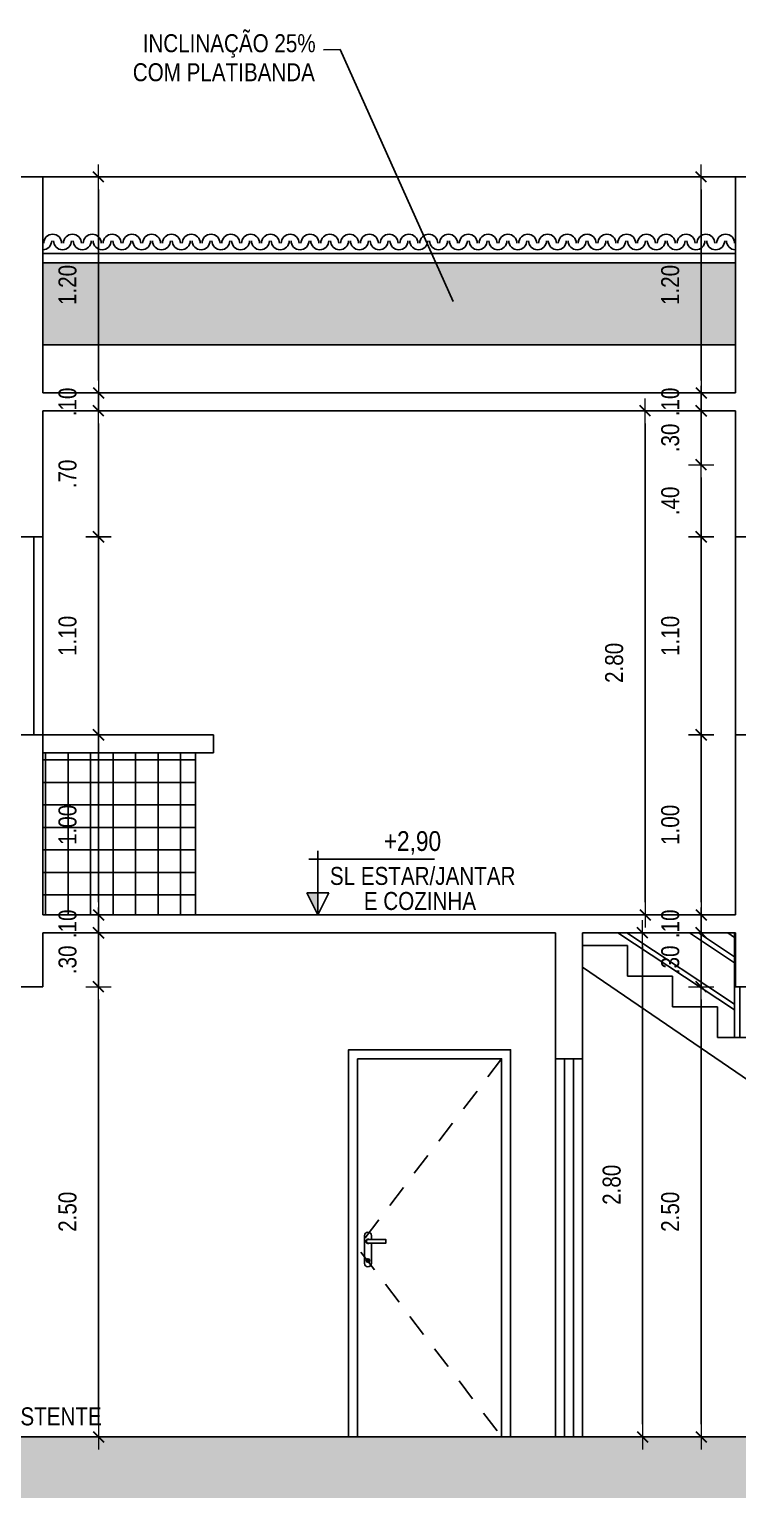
# Model space of a CAD drawing. Extents: x -263 to -176, y -135 to 681.
# Drawn here: x -220.22 to -216.28, y 663.46 to 671.58 of the extents above; entities that cross this region are included whole.
import ezdxf
from ezdxf.enums import TextEntityAlignment as Align

# ---------------------------------------------------------------- set-up
doc = ezdxf.new("R2010")
doc.units = 0
doc.header["$MEASUREMENT"] = 0
doc.header["$PDSIZE"] = -5
doc.linetypes.add('CONTINU', pattern=[0])
doc.linetypes.add('HIDDEN2', pattern=[0.1875, 0.125, -0.0625])
doc.layers.get('0').update_dxf_attribs({"linetype": 'CONTINUOUS'})
doc.layers.get('Defpoints').update_dxf_attribs({"linetype": 'CONTINUOUS'})
for name, color, linetype in [('COTAS', 7, 'CONTINUOUS'), ('E-txt-g', 3, 'CONTINUOUS'), ('ESQUADRIA', 3, 'CONTINUOUS')]:
    doc.layers.add(name, color=color, linetype=linetype)
for name, color, linetype, lineweight in [('E-Cta-W', 7, 'CONTINUOUS', 20), ('E-Pen-C', 4, 'CONTINUOUS', 15), ('E-Pen-G', 3, 'CONTINUOUS', 30), ('E-Txt-W', 7, 'CONTINUOUS', 20)]:
    doc.layers.add(name, color=color, linetype=linetype, lineweight=lineweight)
doc.styles.add('F2', font='swissc.ttf')
doc.styles.add('REG60', font='romans.shx', dxfattribs={"width": 0.8, "height": 0.15})
doc.styles.add('REG80', font='romans.shx', dxfattribs={"width": 0.8, "height": 0.2})
doc.dimstyles.new('DIMENSION-1', dxfattribs={"dimtxt": 0.11, "dimasz": 0.07, "dimexe": 1, "dimexo": 0, "dimgap": 0.12, "dimtad": 1, "dimzin": 7, "dimdsep": 46, "dimtxsty": 'F2', "dimblk1": 'TRACO', "dimblk2": 'TRACO', "dimsah": 1, "dimcen": 1, "dimse1": 1, "dimse2": 1, "dimclrd": 256, "dimclre": 256, "dimclrt": 6, "dimadec": 0, "dimazin": 0, "dimtfac": 1, "dimtix": 1, "dimtmove": 2, "dimatfit": 3, "dimldrblk": 'TRACO', "dimfxl": 1, "dimtolj": 1, "dimtzin": 0, "dimarcsym": 0})
doc.dimstyles.get("Standard").update_dxf_attribs({"dimtxt": 0.18, "dimasz": 0.18, "dimexe": 0.18, "dimexo": 0.0625, "dimgap": 0.09, "dimtad": 0, "dimtih": 1, "dimtoh": 1, "dimdec": 4, "dimzin": 0, "dimdsep": 46, "dimtxsty": 'Standard', "dimcen": 0.09, "dimadec": 0, "dimazin": 0, "dimtfac": 1, "dimtdec": 4, "dimtofl": 0, "dimtmove": 0, "dimatfit": 3, "dimfxl": 1, "dimtolj": 1, "dimtzin": 0, "dimarcsym": 0})

# ---------------------------------------------------------------- blocks, each defined once
blk = doc.blocks.new('TXT-AMB75')
at = {"layer": 'E-txt-g', "style": 'REG80', "width": 0.8, "flags": 8}
blk.add_attdef('TXT', text='', height=0.2, dxfattribs=at).set_placement((0.005, 0.296), align=Align.CENTER)
at = {"layer": 'E-Txt-W', "style": 'REG60', "width": 0.8, "flags": 8}
blk.add_attdef('TXT', text='', height=0.15, dxfattribs=at).set_placement((0.005, 0.027), align=Align.CENTER)
blk = doc.blocks.new('TRACO')
at = {"layer": 'E-Pen-C'}
for p, q in [((-1, 0), (1, 0)), ((0, 1), (0, -1))]:
    blk.add_line(p, q, dxfattribs=at)
at = {"layer": 'E-Pen-G'}
blk.add_line((-0.42, -0.42), (0.42, 0.42), dxfattribs=at)
blk = doc.blocks.new('*D471')
at = {"color": 4, "lineweight": -2}
blk.add_line((-216.4821, 666.728), (-216.4821, 667.588), dxfattribs=at)
at = {"layer": 'Defpoints', "color": 0, "linetype": 'Continuous'}
for p in [(-216.4821, 667.658), (-216.2913, 667.658), (-216.2913, 666.658)]:
    blk.add_point(p, dxfattribs=at)
at = {"color": 4, "linetype": 'Continuous', "lineweight": -2, "xscale": 0.07, "yscale": 0.07, "zscale": 0.07}
for p, rotation in [((-216.4821, 667.658), 90), ((-216.4821, 666.658), 270)]:
    blk.add_blockref('TRACO', p, dxfattribs=dict(at, rotation=rotation))
at = {"color": 4, "linetype": 'Continuous', "insert": (-216.6534, 667.158), "char_height": 0.1, "attachment_point": 5, "rotation": 90, "style": 'F2'}
blk.add_mtext('\\A1;1.00', dxfattribs=at)
blk = doc.blocks.new('*D472')
at = {"color": 4, "lineweight": -2}
blk.add_line((-216.4821, 667.728), (-216.4821, 668.688), dxfattribs=at)
at = {"layer": 'Defpoints', "color": 0, "linetype": 'Continuous'}
for p in [(-216.4821, 668.758), (-216.2913, 668.758), (-216.2913, 667.658)]:
    blk.add_point(p, dxfattribs=at)
at = {"color": 4, "linetype": 'Continuous', "lineweight": -2, "xscale": 0.07, "yscale": 0.07, "zscale": 0.07}
for p, rotation in [((-216.4821, 668.758), 90), ((-216.4821, 667.658), 270)]:
    blk.add_blockref('TRACO', p, dxfattribs=dict(at, rotation=rotation))
at = {"color": 4, "linetype": 'Continuous', "insert": (-216.6534, 668.208), "char_height": 0.1, "attachment_point": 5, "rotation": 90, "style": 'F2'}
blk.add_mtext('\\A1;1.10', dxfattribs=at)
blk = doc.blocks.new('*D473')
at = {"color": 4, "lineweight": -2}
blk.add_line((-216.4821, 668.828), (-216.4821, 669.088), dxfattribs=at)
at = {"layer": 'Defpoints', "color": 0, "linetype": 'Continuous'}
for p in [(-216.4821, 669.158), (-216.2905, 669.158), (-216.2913, 668.758)]:
    blk.add_point(p, dxfattribs=at)
at = {"color": 4, "linetype": 'Continuous', "lineweight": -2, "xscale": 0.07, "yscale": 0.07, "zscale": 0.07}
for p, rotation in [((-216.4821, 669.158), 90), ((-216.4821, 668.758), 270)]:
    blk.add_blockref('TRACO', p, dxfattribs=dict(at, rotation=rotation))
at = {"color": 4, "linetype": 'Continuous', "insert": (-216.6533, 668.958), "char_height": 0.1, "attachment_point": 5, "rotation": 90, "style": 'F2'}
blk.add_mtext('\\A1;.40', dxfattribs=at)
blk = doc.blocks.new('*D474')
at = {"color": 4, "lineweight": -2}
for p, q in [((-216.4821, 669.528), (-216.4821, 669.598)), ((-216.4821, 669.158), (-216.4821, 669.458)), ((-216.4821, 669.088), (-216.4821, 669.018))]:
    blk.add_line(p, q, dxfattribs=at)
at = {"layer": 'Defpoints', "color": 0, "linetype": 'Continuous'}
for p in [(-216.4821, 669.458), (-216.2913, 669.458), (-216.2905, 669.158)]:
    blk.add_point(p, dxfattribs=at)
at = {"color": 4, "linetype": 'Continuous', "lineweight": -2, "xscale": 0.07, "yscale": 0.07, "zscale": 0.07}
for p, rotation in [((-216.4821, 669.458), 270), ((-216.4821, 669.158), 90)]:
    blk.add_blockref('TRACO', p, dxfattribs=dict(at, rotation=rotation))
at = {"color": 4, "linetype": 'Continuous', "insert": (-216.6533, 669.308), "char_height": 0.1, "attachment_point": 5, "rotation": 90, "style": 'F2'}
blk.add_mtext('\\A1;.30', dxfattribs=at)
blk = doc.blocks.new('*D475')
at = {"color": 4, "lineweight": -2}
for p, q in [((-216.4821, 669.628), (-216.4821, 669.698)), ((-216.4821, 669.458), (-216.4821, 669.558)), ((-216.4821, 669.388), (-216.4821, 669.318))]:
    blk.add_line(p, q, dxfattribs=at)
at = {"layer": 'Defpoints', "color": 0, "linetype": 'Continuous'}
for p in [(-216.4821, 669.558), (-216.2913, 669.558), (-216.2913, 669.458)]:
    blk.add_point(p, dxfattribs=at)
at = {"color": 4, "linetype": 'Continuous', "lineweight": -2, "xscale": 0.07, "yscale": 0.07, "zscale": 0.07}
for p, rotation in [((-216.4821, 669.558), 270), ((-216.4821, 669.458), 90)]:
    blk.add_blockref('TRACO', p, dxfattribs=dict(at, rotation=rotation))
at = {"color": 4, "linetype": 'Continuous', "insert": (-216.6534, 669.508), "char_height": 0.1, "attachment_point": 5, "rotation": 90, "style": 'F2'}
blk.add_mtext('\\A1;.10', dxfattribs=at)
blk = doc.blocks.new('*D476')
at = {"color": 4, "lineweight": -2}
blk.add_line((-216.4821, 669.628), (-216.4821, 670.688), dxfattribs=at)
at = {"layer": 'Defpoints', "color": 0, "linetype": 'Continuous'}
for p in [(-216.4821, 670.758), (-216.2913, 670.758), (-216.2913, 669.558)]:
    blk.add_point(p, dxfattribs=at)
at = {"color": 4, "linetype": 'Continuous', "lineweight": -2, "xscale": 0.07, "yscale": 0.07, "zscale": 0.07}
for p, rotation in [((-216.4821, 670.758), 90), ((-216.4821, 669.558), 270)]:
    blk.add_blockref('TRACO', p, dxfattribs=dict(at, rotation=rotation))
at = {"color": 4, "linetype": 'Continuous', "insert": (-216.6535, 670.158), "char_height": 0.1, "attachment_point": 5, "rotation": 90, "style": 'F2'}
blk.add_mtext('\\A1;1.20', dxfattribs=at)
blk = doc.blocks.new('*D477')
at = {"color": 4, "lineweight": -2}
for p, q in [((-216.4821, 666.728), (-216.4821, 666.798)), ((-216.4821, 666.658), (-216.4821, 666.558)), ((-216.4821, 666.488), (-216.4821, 666.418))]:
    blk.add_line(p, q, dxfattribs=at)
at = {"layer": 'Defpoints', "color": 0, "linetype": 'Continuous'}
for p in [(-216.2913, 666.658), (-216.4821, 666.558), (-216.2913, 666.558)]:
    blk.add_point(p, dxfattribs=at)
at = {"color": 4, "linetype": 'Continuous', "lineweight": -2, "xscale": 0.07, "yscale": 0.07, "zscale": 0.07}
for p, rotation in [((-216.4821, 666.658), 270), ((-216.4821, 666.558), 90)]:
    blk.add_blockref('TRACO', p, dxfattribs=dict(at, rotation=rotation))
at = {"color": 4, "linetype": 'Continuous', "insert": (-216.6534, 666.608), "char_height": 0.1, "attachment_point": 5, "rotation": 90, "style": 'F2'}
blk.add_mtext('\\A1;.10', dxfattribs=at)
blk = doc.blocks.new('*D478')
at = {"color": 4, "lineweight": -2}
for p, q in [((-216.4821, 666.628), (-216.4821, 666.698)), ((-216.4821, 666.558), (-216.4821, 666.258)), ((-216.4821, 666.188), (-216.4821, 666.118))]:
    blk.add_line(p, q, dxfattribs=at)
at = {"layer": 'Defpoints', "color": 0, "linetype": 'Continuous'}
for p in [(-216.2913, 666.558), (-216.4821, 666.258), (-216.2913, 666.258)]:
    blk.add_point(p, dxfattribs=at)
at = {"color": 4, "linetype": 'Continuous', "lineweight": -2, "xscale": 0.07, "yscale": 0.07, "zscale": 0.07}
for p, rotation in [((-216.4821, 666.558), 270), ((-216.4821, 666.258), 90)]:
    blk.add_blockref('TRACO', p, dxfattribs=dict(at, rotation=rotation))
at = {"color": 4, "linetype": 'Continuous', "insert": (-216.6533, 666.408), "char_height": 0.1, "attachment_point": 5, "rotation": 90, "style": 'F2'}
blk.add_mtext('\\A1;.30', dxfattribs=at)
blk = doc.blocks.new('*D479')
at = {"color": 4, "lineweight": -2}
blk.add_line((-216.4821, 666.188), (-216.4821, 663.828), dxfattribs=at)
at = {"layer": 'Defpoints', "color": 0, "linetype": 'Continuous'}
for p in [(-216.2913, 666.258), (-216.4821, 663.758), (-216.2913, 663.758)]:
    blk.add_point(p, dxfattribs=at)
at = {"color": 4, "linetype": 'Continuous', "lineweight": -2, "xscale": 0.07, "yscale": 0.07, "zscale": 0.07}
for p, rotation in [((-216.4821, 666.258), 90), ((-216.4821, 663.758), 270)]:
    blk.add_blockref('TRACO', p, dxfattribs=dict(at, rotation=rotation))
at = {"color": 4, "linetype": 'Continuous', "insert": (-216.6535, 665.008), "char_height": 0.1, "attachment_point": 5, "rotation": 90, "style": 'F2'}
blk.add_mtext('\\A1;2.50', dxfattribs=at)
blk = doc.blocks.new('*D480')
at = {"color": 4, "lineweight": -2}
blk.add_line((-216.8074, 663.828), (-216.8074, 666.488), dxfattribs=at)
at = {"layer": 'Defpoints', "color": 0, "linetype": 'Continuous'}
for p in [(-217.1413, 666.558), (-216.8074, 666.558), (-217.1413, 663.758)]:
    blk.add_point(p, dxfattribs=at)
at = {"color": 4, "linetype": 'Continuous', "lineweight": -2, "xscale": 0.07, "yscale": 0.07, "zscale": 0.07}
for p, rotation in [((-216.8074, 666.558), 90), ((-216.8074, 663.758), 270)]:
    blk.add_blockref('TRACO', p, dxfattribs=dict(at, rotation=rotation))
at = {"color": 4, "linetype": 'Continuous', "insert": (-216.9788, 665.158), "char_height": 0.1, "attachment_point": 5, "rotation": 90, "style": 'F2'}
blk.add_mtext('\\A1;2.80', dxfattribs=at)
blk = doc.blocks.new('*D481')
at = {"color": 4, "lineweight": -2}
blk.add_line((-215.8019, 666.728), (-215.8019, 670.688), dxfattribs=at)
at = {"layer": 'Defpoints', "color": 0, "linetype": 'Continuous'}
for p in [(-216.2913, 670.758), (-215.8019, 670.758), (-216.1413, 666.658)]:
    blk.add_point(p, dxfattribs=at)
at = {"color": 4, "linetype": 'Continuous', "lineweight": -2, "xscale": 0.07, "yscale": 0.07, "zscale": 0.07}
for p, rotation in [((-215.8019, 670.758), 90), ((-215.8019, 666.658), 270)]:
    blk.add_blockref('TRACO', p, dxfattribs=dict(at, rotation=rotation))
at = {"color": 4, "linetype": 'Continuous', "insert": (-215.9732, 668.708), "char_height": 0.1, "attachment_point": 5, "rotation": 90, "style": 'F2'}
blk.add_mtext('\\A1;4.10', dxfattribs=at)
blk = doc.blocks.new('*D482')
at = {"color": 4, "lineweight": -2}
blk.add_line((-216.7936, 666.728), (-216.7936, 669.388), dxfattribs=at)
at = {"layer": 'Defpoints', "color": 0, "linetype": 'Continuous'}
for p in [(-216.7936, 669.458), (-216.2913, 669.458), (-216.2913, 666.658)]:
    blk.add_point(p, dxfattribs=at)
at = {"color": 4, "linetype": 'Continuous', "lineweight": -2, "xscale": 0.07, "yscale": 0.07, "zscale": 0.07}
for p, rotation in [((-216.7936, 669.458), 90), ((-216.7936, 666.658), 270)]:
    blk.add_blockref('TRACO', p, dxfattribs=dict(at, rotation=rotation))
at = {"color": 4, "linetype": 'Continuous', "insert": (-216.965, 668.058), "char_height": 0.1, "attachment_point": 5, "rotation": 90, "style": 'F2'}
blk.add_mtext('\\A1;2.80', dxfattribs=at)
blk = doc.blocks.new('*D483')
at = {"color": 4, "lineweight": -2}
blk.add_line((-219.8316, 663.828), (-219.8316, 666.188), dxfattribs=at)
at = {"layer": 'Defpoints', "color": 0, "linetype": 'Continuous'}
for p in [(-220.1413, 666.258), (-219.8316, 666.258), (-220.058, 663.758)]:
    blk.add_point(p, dxfattribs=at)
at = {"color": 4, "linetype": 'Continuous', "lineweight": -2, "xscale": 0.07, "yscale": 0.07, "zscale": 0.07}
for p, rotation in [((-219.8316, 666.258), 90), ((-219.8316, 663.758), 270)]:
    blk.add_blockref('TRACO', p, dxfattribs=dict(at, rotation=rotation))
at = {"color": 4, "linetype": 'Continuous', "insert": (-220.003, 665.008), "char_height": 0.1, "attachment_point": 5, "rotation": 90, "style": 'F2'}
blk.add_mtext('\\A1;2.50', dxfattribs=at)
blk = doc.blocks.new('*D484')
at = {"color": 4, "lineweight": -2}
for p, q in [((-219.8316, 666.628), (-219.8316, 666.698)), ((-219.8316, 666.258), (-219.8316, 666.558)), ((-219.8316, 666.188), (-219.8316, 666.118))]:
    blk.add_line(p, q, dxfattribs=at)
at = {"layer": 'Defpoints', "color": 0, "linetype": 'Continuous'}
for p in [(-220.1413, 666.558), (-219.8316, 666.558), (-220.1413, 666.258)]:
    blk.add_point(p, dxfattribs=at)
at = {"color": 4, "linetype": 'Continuous', "lineweight": -2, "xscale": 0.07, "yscale": 0.07, "zscale": 0.07}
for p, rotation in [((-219.8316, 666.558), 270), ((-219.8316, 666.258), 90)]:
    blk.add_blockref('TRACO', p, dxfattribs=dict(at, rotation=rotation))
at = {"color": 4, "linetype": 'Continuous', "insert": (-220.0028, 666.408), "char_height": 0.1, "attachment_point": 5, "rotation": 90, "style": 'F2'}
blk.add_mtext('\\A1;.30', dxfattribs=at)
blk = doc.blocks.new('*D485')
at = {"color": 4, "lineweight": -2}
for p, q in [((-219.8316, 666.728), (-219.8316, 666.798)), ((-219.8316, 666.558), (-219.8316, 666.658)), ((-219.8316, 666.488), (-219.8316, 666.418))]:
    blk.add_line(p, q, dxfattribs=at)
at = {"layer": 'Defpoints', "color": 0, "linetype": 'Continuous'}
for p in [(-220.0979, 666.658), (-219.8316, 666.658), (-220.1413, 666.558)]:
    blk.add_point(p, dxfattribs=at)
at = {"color": 4, "linetype": 'Continuous', "lineweight": -2, "xscale": 0.07, "yscale": 0.07, "zscale": 0.07}
for p, rotation in [((-219.8316, 666.658), 270), ((-219.8316, 666.558), 90)]:
    blk.add_blockref('TRACO', p, dxfattribs=dict(at, rotation=rotation))
at = {"color": 4, "linetype": 'Continuous', "insert": (-220.0029, 666.608), "char_height": 0.1, "attachment_point": 5, "rotation": 90, "style": 'F2'}
blk.add_mtext('\\A1;.10', dxfattribs=at)
blk = doc.blocks.new('*D486')
at = {"color": 4, "lineweight": -2}
blk.add_line((-219.8316, 666.728), (-219.8316, 667.588), dxfattribs=at)
at = {"layer": 'Defpoints', "color": 0, "linetype": 'Continuous'}
for p in [(-220.1413, 667.658), (-219.8316, 667.658), (-220.0979, 666.658)]:
    blk.add_point(p, dxfattribs=at)
at = {"color": 4, "linetype": 'Continuous', "lineweight": -2, "xscale": 0.07, "yscale": 0.07, "zscale": 0.07}
for p, rotation in [((-219.8316, 667.658), 90), ((-219.8316, 666.658), 270)]:
    blk.add_blockref('TRACO', p, dxfattribs=dict(at, rotation=rotation))
at = {"color": 4, "linetype": 'Continuous', "insert": (-220.0029, 667.158), "char_height": 0.1, "attachment_point": 5, "rotation": 90, "style": 'F2'}
blk.add_mtext('\\A1;1.00', dxfattribs=at)
blk = doc.blocks.new('*D487')
at = {"color": 4, "lineweight": -2}
blk.add_line((-219.8316, 667.728), (-219.8316, 668.688), dxfattribs=at)
at = {"layer": 'Defpoints', "color": 0, "linetype": 'Continuous'}
for p in [(-220.1413, 668.758), (-219.8316, 668.758), (-220.1413, 667.658)]:
    blk.add_point(p, dxfattribs=at)
at = {"color": 4, "linetype": 'Continuous', "lineweight": -2, "xscale": 0.07, "yscale": 0.07, "zscale": 0.07}
for p, rotation in [((-219.8316, 668.758), 90), ((-219.8316, 667.658), 270)]:
    blk.add_blockref('TRACO', p, dxfattribs=dict(at, rotation=rotation))
at = {"color": 4, "linetype": 'Continuous', "insert": (-220.0029, 668.208), "char_height": 0.1, "attachment_point": 5, "rotation": 90, "style": 'F2'}
blk.add_mtext('\\A1;1.10', dxfattribs=at)
blk = doc.blocks.new('*D488')
at = {"color": 4, "lineweight": -2}
blk.add_line((-219.8316, 668.828), (-219.8316, 669.388), dxfattribs=at)
at = {"layer": 'Defpoints', "color": 0, "linetype": 'Continuous'}
for p in [(-220.1413, 669.458), (-219.8316, 669.458), (-220.1413, 668.758)]:
    blk.add_point(p, dxfattribs=at)
at = {"color": 4, "linetype": 'Continuous', "lineweight": -2, "xscale": 0.07, "yscale": 0.07, "zscale": 0.07}
for p, rotation in [((-219.8316, 669.458), 90), ((-219.8316, 668.758), 270)]:
    blk.add_blockref('TRACO', p, dxfattribs=dict(at, rotation=rotation))
at = {"color": 4, "linetype": 'Continuous', "insert": (-220.0028, 669.108), "char_height": 0.1, "attachment_point": 5, "rotation": 90, "style": 'F2'}
blk.add_mtext('\\A1;.70', dxfattribs=at)
blk = doc.blocks.new('*D489')
at = {"color": 4, "lineweight": -2}
for p, q in [((-219.8316, 669.628), (-219.8316, 669.698)), ((-219.8316, 669.458), (-219.8316, 669.558)), ((-219.8316, 669.388), (-219.8316, 669.318))]:
    blk.add_line(p, q, dxfattribs=at)
at = {"layer": 'Defpoints', "color": 0, "linetype": 'Continuous'}
for p in [(-220.1413, 669.558), (-219.8316, 669.558), (-220.1413, 669.458)]:
    blk.add_point(p, dxfattribs=at)
at = {"color": 4, "linetype": 'Continuous', "lineweight": -2, "xscale": 0.07, "yscale": 0.07, "zscale": 0.07}
for p, rotation in [((-219.8316, 669.558), 270), ((-219.8316, 669.458), 90)]:
    blk.add_blockref('TRACO', p, dxfattribs=dict(at, rotation=rotation))
at = {"color": 4, "linetype": 'Continuous', "insert": (-220.0029, 669.508), "char_height": 0.1, "attachment_point": 5, "rotation": 90, "style": 'F2'}
blk.add_mtext('\\A1;.10', dxfattribs=at)
blk = doc.blocks.new('*D490')
at = {"color": 4, "lineweight": -2}
blk.add_line((-219.8316, 669.628), (-219.8316, 670.688), dxfattribs=at)
at = {"layer": 'Defpoints', "color": 0, "linetype": 'Continuous'}
for p in [(-220.1413, 670.758), (-219.8316, 670.758), (-220.1413, 669.558)]:
    blk.add_point(p, dxfattribs=at)
at = {"color": 4, "linetype": 'Continuous', "lineweight": -2, "xscale": 0.07, "yscale": 0.07, "zscale": 0.07}
for p, rotation in [((-219.8316, 670.758), 90), ((-219.8316, 669.558), 270)]:
    blk.add_blockref('TRACO', p, dxfattribs=dict(at, rotation=rotation))
at = {"color": 4, "linetype": 'Continuous', "insert": (-220.003, 670.158), "char_height": 0.1, "attachment_point": 5, "rotation": 90, "style": 'F2'}
blk.add_mtext('\\A1;1.20', dxfattribs=at)

msp = doc.modelspace()

# ---------------------------------------------------------------- hatches: boundary and pattern name
at = {"linetype": 'Continuous'}
h = msp.add_hatch(dxfattribs=at)
h.set_pattern_fill('TROOF1', color=8, scale=0.15, angle=180, style=0, pattern_type=2)
h.set_pattern_definition([(180, (0, 44.11875), (-0.15, -0.15), [0.048, -0.102]), (305.2176, (-0.144, 44.103746), (-1.05000017453, 1.49999987498), [0.03121305, -3.0900849]), (340.71, (-0.126, 44.078246), (-2.550000777635, 0.8999979741), [0.0317844, -3.1466586]), (19.29, (-0.096, 44.067746), (2.550000777635, 0.8999979741), [0.0317844, -3.1466586]), (54.7824, (-0.066, 44.078246), (1.05000017453, 1.49999987498), [0.03121305, -3.0900849]), (90, (-0.048, 44.10375), (-0.15, 0.15), [0.015, -0.135]), (270, (-0.144, 44.11875), (0.15, -0.15), [0.015, -0.135]), (180, (-7e-19, 44.11275), (-0.15, -0.15), [0.042, -0.108]), (306.3844, (-0.15, 44.100746), (-1.650001937525, 2.24999858293), [0.0354012, -3.50472585]), (342.3499, (-0.129, 44.072246), (2.850000422915, -0.899998778574), [0.0346302, -3.42838875]), (17.6501, (-0.096, 44.061746), (-2.850000422915, -0.899998778574), [0.0346302, -3.42838875]), (53.6156, (-0.063, 44.072246), (1.650001937525, 2.24999858293), [0.0354012, -3.50472585]), (90, (-0.042, 44.10075), (-0.15, 0.15), [0.012, -0.138]), (270, (-0.15, 44.11275), (0.15, -0.15), [0.012, -0.138]), (180, (-0.144, 44.11275), (-0.15, -0.15), [0.006, -0.144]), (267.3974, (-0.042, 44.100746), (0.1500021288, 3.14999989794), [0.13213635, -3.17127105]), (272.6026, (-0.15, 44.100746), (0.1500021288, -3.14999989794), [0.13213635, -3.17127105]), (180, (-0.144, 44.11875), (-0.15, -0.15), [0.006, -0.144])])
h.paths.add_polyline_path([(-220.1413, 670.2814), (-220.1413, 669.8249), (-216.2913, 669.8249), (-216.2913, 670.2814)])
h.paths.add_polyline_path([(-224.2413, 670.2814), (-224.2413, 669.8249), (-221.2413, 669.8249), (-221.2413, 670.2814)])
h = msp.add_hatch()
h.set_pattern_fill('ANSI37,_O', color=8, angle=45)
h.set_pattern_definition([(90, (0, 1.01835), (-0.125, 3e-17), []), (180, (0, 1.01835), (-3e-17, -0.125), [])])
h.paths.add_polyline_path([(-219.2913, 667.558), (-220.1413, 667.558), (-220.1413, 666.658), (-219.2913, 666.658)])
at = {"layer": 'COTAS', "linetype": 'CONTINU'}
h = msp.add_hatch(dxfattribs=at)
h.set_pattern_fill('ANSI38', color=8, scale=0.25, style=0)
h.set_pattern_definition([(45, (0, 1.01835), (-0.0220970869, 0.0220970869), []), (135, (0, 1.01835), (-0.0662912607, 0.0220970869), [0.078125, -0.046875])])
h.paths.add_polyline_path([(-232.2016, 662.9125), (-234.6901, 662.3221), (-238.5782, 662.3532), (-241.6576, 661.7628), (-243.555, 660.9549), (-246.513, 660.4211), (-246.513, 659.7098), (-243.3532, 660.28), (-241.4523, 661.0894), (-238.5145, 661.6526), (-234.6109, 661.6214), (-231.9914, 662.4474), (-227.7606, 663.358), (-210.5827, 663.358), (-210.5827, 663.558), (-211.1413, 663.558), (-211.6413, 663.708), (-213.1413, 663.708), (-213.1413, 663.758), (-228.8413, 663.758), (-228.8413, 663.658), (-230.4966, 663.5845)])

# ---------------------------------------------------------------- linework, layer by layer
at = {"color": 5, "linetype": 'Continuous'}
for p, q in [((-220.2913, 670.758), (-220.1413, 670.758)), ((-220.1413, 670.758), (-220.1413, 669.558)), ((-216.2913, 670.758), (-216.2913, 669.558)), ((-216.0913, 670.758), (-216.2913, 670.758)), ((-216.2913, 669.558), (-220.1413, 669.558)), ((-216.2913, 669.458), (-220.1413, 669.458)), ((-220.1413, 669.458), (-220.1413, 668.758)), ((-216.2913, 669.458), (-216.2913, 668.758)), ((-220.1413, 668.758), (-220.2913, 668.758)), ((-216.1413, 668.758), (-216.2913, 668.758)), ((-220.1413, 667.658), (-220.2913, 667.658)), ((-220.1413, 667.658), (-220.1413, 666.658)), ((-216.1413, 667.658), (-216.2913, 667.658)), ((-216.2913, 667.658), (-216.2913, 666.658)), ((-216.2913, 666.658), (-220.1413, 666.658)), ((-220.1413, 666.558), (-220.1413, 666.258)), ((-217.2913, 666.558), (-220.1413, 666.558)), ((-217.2913, 666.558), (-217.2913, 665.858)), ((-217.1413, 666.558), (-217.1413, 665.858)), ((-216.2913, 666.558), (-217.1413, 666.558)), ((-216.2913, 666.558), (-216.2913, 666.258)), ((-220.2913, 666.258), (-220.1413, 666.258)), ((-216.2913, 666.258), (-216.1413, 666.258)), ((-217.1413, 665.858), (-217.2913, 665.858))]:
    msp.add_line(p, q, dxfattribs=at)
at = {"color": 8, "linetype": 'Continuous'}
for p, q in [((-216.2913, 670.758), (-220.1413, 670.758)), ((-220.1413, 668.758), (-220.1413, 667.658)), ((-216.2913, 668.758), (-216.2913, 667.658)), ((-217.2913, 665.858), (-217.2913, 663.758)), ((-217.1413, 665.858), (-217.1413, 663.758))]:
    msp.add_line(p, q, dxfattribs=at)
at = {"color": 2, "linetype": 'Continuous'}
for p, q in [((-216.2913, 670.3324), (-220.1413, 670.3324)), ((-216.2913, 670.2814), (-220.1413, 670.2814)), ((-216.8913, 666.4874), (-217.1413, 666.4874)), ((-216.8913, 666.4874), (-216.8913, 666.3169)), ((-217.1413, 666.3664), (-214.1413, 664.3193)), ((-216.6413, 666.3169), (-216.8913, 666.3169)), ((-216.6413, 666.3169), (-216.6413, 666.1463)), ((-216.3913, 666.1463), (-216.6413, 666.1463)), ((-216.3913, 666.1463), (-216.3913, 665.9757)), ((-216.1413, 665.9757), (-216.3913, 665.9757))]:
    msp.add_line(p, q, dxfattribs=at)
at = {"color": 7, "linetype": 'Continuous'}
for p, q in [((-216.2913, 669.8249), (-220.1413, 669.8249)), ((-220.1913, 668.758), (-220.1913, 667.658)), ((-217.2413, 665.858), (-217.2413, 663.758)), ((-217.1913, 665.858), (-217.1913, 663.758)), ((-218.3536, 664.8764), (-218.3536, 664.7201)), ((-218.3136, 664.8764), (-218.3136, 664.8539)), ((-218.3136, 664.8339), (-218.3136, 664.7201)), ((-218.3436, 664.7372), (-218.3236, 664.7372)), ((-218.3336, 664.7272), (-218.3336, 664.7472))]:
    msp.add_line(p, q, dxfattribs=at)
at = {"color": 6, "linetype": 'Continuous'}
for p, q in [((-219.1913, 667.658), (-220.1413, 667.658)), ((-219.1913, 667.658), (-219.1913, 667.558)), ((-219.1913, 667.558), (-220.1413, 667.558)), ((-219.2913, 667.558), (-219.2913, 666.658)), ((-216.9441, 666.558), (-216.2963, 666.1294)), ((-216.8941, 666.558), (-216.2963, 666.1625)), ((-216.5468, 666.558), (-216.2963, 666.3922)), ((-216.4968, 666.558), (-216.2963, 666.4253)), ((-216.3341, 666.558), (-216.2963, 666.533))]:
    msp.add_line(p, q, dxfattribs=at)
for p, q in [((-218.6129, 667.0131), (-218.6129, 666.658)), ((-218.6624, 666.967), (-217.9633, 666.967)), ((-218.6739, 666.78), (-218.6129, 666.658)), ((-218.6739, 666.78), (-218.5519, 666.78)), ((-218.6129, 666.658), (-218.5519, 666.78))]:
    msp.add_line(p, q)
at = {"color": 1, "linetype": 'Continuous'}
msp.add_line((-213.1413, 663.758), (-228.8413, 663.758), dxfattribs=at)
at = {"color": 6, "linetype": 'Continuous'}
msp.add_lwpolyline([(-216.2663, 666.258), (-216.2663, 665.9757), (-216.2963, 665.9757), (-216.2963, 666.558)], dxfattribs=at)
at = {"color": 8, "linetype": 'Continuous'}
msp.add_lwpolyline([(-218.4413, 663.758), (-218.4413, 665.908), (-217.5413, 665.908), (-217.5413, 663.758)], dxfattribs=at)
at = {"color": 7, "linetype": 'Continuous'}
msp.add_lwpolyline([(-218.3913, 665.858), (-217.5913, 665.858), (-217.5913, 663.758), (-218.3913, 663.758)], close=True, dxfattribs=at)
at = {"color": 8, "linetype": 'HIDDEN2', "flags": 128}
msp.add_lwpolyline([(-217.5913, 665.858), (-218.3913, 664.808), (-217.5913, 663.758)], dxfattribs=at)
at = {"color": 7, "linetype": 'Continuous'}
msp.add_lwpolyline([(-218.3336, 664.8539), (-218.2336, 664.8539), (-218.2336, 664.8339), (-218.3336, 664.8339, -1)], format="xyb", close=True, dxfattribs=at)
msp.add_circle((-218.3336, 664.7372), 0.01, dxfattribs=at)
for centre, radius, start, end in [((-218.3336, 664.8741), 0.0201, 6.42318, 173.57682), ((-218.3336, 664.8439), 0.012, 56.44269, 303.55731), ((-218.3336, 664.7223), 0.0201, 186.42318, 353.57682)]:
    msp.add_arc(centre, radius, start, end, dxfattribs=at)
msp.add_solid([(-218.6739, 666.78), (-218.6129, 666.78), (-218.6129, 666.658)])
at = {"layer": 'ESQUADRIA', "color": 7}
for centre, start, end in [((-220.1413, 670.4039), 270, 0), ((-220.0859, 670.3896), 0, 180), ((-220.0313, 670.4039), 180, 0), ((-219.9759, 670.3896), 0, 180), ((-219.9213, 670.4039), 180, 0), ((-219.8659, 670.3896), 0, 180), ((-219.8113, 670.4039), 180, 0), ((-219.7559, 670.3896), 0, 180), ((-219.7013, 670.4039), 180, 0), ((-219.6459, 670.3896), 0, 180), ((-219.5913, 670.4039), 180, 0), ((-219.5359, 670.3896), 0, 180), ((-219.4813, 670.4039), 180, 0), ((-219.4259, 670.3896), 0, 180), ((-219.3713, 670.4039), 180, 0), ((-219.3159, 670.3896), 0, 180), ((-219.2613, 670.4039), 180, 0), ((-219.2059, 670.3896), 0, 180), ((-219.1513, 670.4039), 180, 0), ((-219.0959, 670.3896), 0, 180), ((-219.0413, 670.4039), 180, 0), ((-218.9859, 670.3896), 0, 180), ((-218.9313, 670.4039), 180, 0), ((-218.8759, 670.3896), 0, 180), ((-218.8213, 670.4039), 180, 0), ((-218.7659, 670.3896), 0, 180), ((-218.7113, 670.4039), 180, 0), ((-218.6559, 670.3896), 0, 180), ((-218.6013, 670.4039), 180, 0), ((-218.5459, 670.3896), 0, 180), ((-218.4913, 670.4039), 180, 0), ((-218.4913, 670.4039), 270, 0), ((-218.4359, 670.3896), 0, 180), ((-218.4359, 670.3896), 0, 180), ((-218.3813, 670.4039), 180, 0), ((-218.3259, 670.3896), 0, 180), ((-218.2713, 670.4039), 180, 0), ((-218.2159, 670.3896), 0, 180), ((-218.1613, 670.4039), 180, 0), ((-218.1059, 670.3896), 0, 180), ((-218.0513, 670.4039), 180, 0), ((-217.9959, 670.3896), 0, 180), ((-217.9413, 670.4039), 180, 0), ((-217.8859, 670.3896), 0, 180), ((-217.8313, 670.4039), 180, 0), ((-217.7759, 670.3896), 0, 180), ((-217.7213, 670.4039), 180, 0), ((-217.6659, 670.3896), 0, 180), ((-217.6113, 670.4039), 180, 0), ((-217.5559, 670.3896), 0, 180), ((-217.5013, 670.4039), 180, 0), ((-217.4459, 670.3896), 0, 180), ((-217.3913, 670.4039), 180, 0), ((-217.3913, 670.4039), 180, 0), ((-217.3359, 670.3896), 0, 180), ((-217.3359, 670.3896), 0, 180), ((-217.2813, 670.4039), 180, 0), ((-217.2259, 670.3896), 0, 180), ((-217.1713, 670.4039), 180, 0), ((-217.1713, 670.4039), 180, 0), ((-217.1159, 670.3896), 59.47604, 180), ((-217.1159, 670.3896), 0, 180), ((-217.0613, 670.4039), 180, 234.25276), ((-217.0613, 670.4039), 180, 0), ((-217.0059, 670.3896), 0, 180), ((-216.9513, 670.4039), 180, 0), ((-216.8959, 670.3896), 0, 180), ((-216.8413, 670.4039), 180, 0), ((-216.7859, 670.3896), 0, 180), ((-216.7313, 670.4039), 180, 0), ((-216.6759, 670.3896), 0, 180), ((-216.6213, 670.4039), 180, 0), ((-216.5659, 670.3896), 0, 180), ((-216.5113, 670.4039), 180, 0), ((-216.4559, 670.3896), 0, 180), ((-216.4013, 670.4039), 180, 0), ((-216.4013, 670.4039), 180, 0), ((-216.3459, 670.3896), 0, 180), ((-216.3459, 670.3896), 0, 180), ((-216.2913, 670.4039), 180, 270)]:
    msp.add_arc(centre, 0.05, start, end, dxfattribs=at)

# ---------------------------------------------------------------- block references
ref = msp.add_blockref('TXT-AMB75', (-218.0891, 666.7968), dxfattribs=dict(xscale=0.7290000000000001, yscale=0.7290000000000001, zscale=0.7290000000000001))
ref.add_attrib('TXT', '+2,90', dxfattribs={"layer": 'E-txt-g', "color": 2, "height": 0.11, "style": 'F2'}).set_placement((-218.0864, 667.0129), align=Align.CENTER)
ref = msp.add_blockref('TXT-AMB75', (-218.0336, 666.6082), dxfattribs=dict(xscale=0.7290000000000001, yscale=0.7290000000000001, zscale=0.7290000000000001))
ref.add_attrib('TXT', 'SL ESTAR/JANTAR', dxfattribs={"layer": 'E-txt-g', "color": 2, "height": 0.1, "style": 'F2'}).set_placement((-218.0297, 666.8243), align=Align.CENTER)
ref = msp.add_blockref('TXT-AMB75', (-218.0488, 666.469), dxfattribs=dict(xscale=0.7290000000000001, yscale=0.7290000000000001, zscale=0.7290000000000001))
ref.add_attrib('TXT', 'E COZINHA', dxfattribs={"layer": 'E-txt-g', "color": 2, "height": 0.1, "style": 'F2'}).set_placement((-218.0448, 666.6851), align=Align.CENTER)
ref = msp.add_blockref('TXT-AMB75', (-220.5268, 663.6051), dxfattribs=dict(xscale=0.7290000000000001, yscale=0.7290000000000001, zscale=0.7290000000000001))
ref.add_attrib('TXT', 'CIRCULAÇÃO EXISTENTE', dxfattribs={"layer": 'E-txt-g', "color": 2, "height": 0.1, "style": 'F2'}).set_placement((-220.5228, 663.8212), align=Align.CENTER)

# ---------------------------------------------------------------- texts
at = {"color": 4, "linetype": 'Continuous', "style": 'F2'}
for s, p in [('INCLINAÇÃO 25%%%', (-219.5855, 671.4515)), ('COM PLATIBANDA', (-219.6405, 671.2901))]:
    msp.add_text(s, height=0.1, dxfattribs=at).set_placement(p)

# ---------------------------------------------------------------- dimensions: what is measured, and where the dimension line sits
at = {"color": 8, "linetype": 'Continuous'}
for base, p1, p2, picture, middle in [((-219.8316, 670.758), (-220.1413, 669.558), (-220.1413, 670.758), '*D490', (-220.003, 670.158)), ((-216.4821, 670.758), (-216.2913, 669.558), (-216.2913, 670.758), '*D476', (-216.6535, 670.158)), ((-215.8019, 670.758), (-216.1413, 666.658), (-216.2913, 670.758), '*D481', (-215.9732, 668.708)), ((-219.8316, 669.558), (-220.1413, 669.458), (-220.1413, 669.558), '*D489', (-220.0029, 669.508)), ((-216.4821, 669.558), (-216.2913, 669.458), (-216.2913, 669.558), '*D475', (-216.6534, 669.508)), ((-216.4821, 669.458), (-216.2905, 669.158), (-216.2913, 669.458), '*D474', (-216.6533, 669.308)), ((-219.8316, 669.458), (-220.1413, 668.758), (-220.1413, 669.458), '*D488', (-220.0028, 669.108)), ((-216.7936, 669.458), (-216.2913, 666.658), (-216.2913, 669.458), '*D482', (-216.965, 668.058)), ((-216.4821, 669.158), (-216.2913, 668.758), (-216.2905, 669.158), '*D473', (-216.6533, 668.958)), ((-219.8316, 668.758), (-220.1413, 667.658), (-220.1413, 668.758), '*D487', (-220.0029, 668.208)), ((-216.4821, 668.758), (-216.2913, 667.658), (-216.2913, 668.758), '*D472', (-216.6534, 668.208)), ((-219.8316, 667.658), (-220.0979, 666.658), (-220.1413, 667.658), '*D486', (-220.0029, 667.158)), ((-216.4821, 667.658), (-216.2913, 666.658), (-216.2913, 667.658), '*D471', (-216.6534, 667.158)), ((-219.8316, 666.658), (-220.1413, 666.558), (-220.0979, 666.658), '*D485', (-220.0029, 666.608)), ((-216.4821, 666.558), (-216.2913, 666.658), (-216.2913, 666.558), '*D477', (-216.6534, 666.608)), ((-219.8316, 666.558), (-220.1413, 666.258), (-220.1413, 666.558), '*D484', (-220.0028, 666.408)), ((-216.4821, 666.258), (-216.2913, 666.558), (-216.2913, 666.258), '*D478', (-216.6533, 666.408)), ((-216.8074, 666.558), (-217.1413, 663.758), (-217.1413, 666.558), '*D480', (-216.9788, 665.158)), ((-219.8316, 666.258), (-220.058, 663.758), (-220.1413, 666.258), '*D483', (-220.003, 665.008)), ((-216.4821, 663.758), (-216.2913, 666.258), (-216.2913, 663.758), '*D479', (-216.6535, 665.008))]:
    dim = msp.add_linear_dim(base=base, p1=p1, p2=p2, angle=90, dimstyle='DIMENSION-1', override={"dimtxt": 0.1, "dimclrd": 4, "dimclrt": 4, "dimadec": 8, "dimfxl": 0.5, "dimfxlon": 1}, dxfattribs=at)
    dim.commit()
    dim.dimension.update_dxf_attribs({"geometry": picture, "text_midpoint": middle})

# ---------------------------------------------------------------- leaders
at = {"layer": 'E-Cta-W', "color": 4}
msp.add_leader([(-217.8598, 670.0657), (-218.4876, 671.4668), (-218.5804, 671.465)], dimstyle='Standard', dxfattribs=at)

doc.saveas('drawing.dxf')
